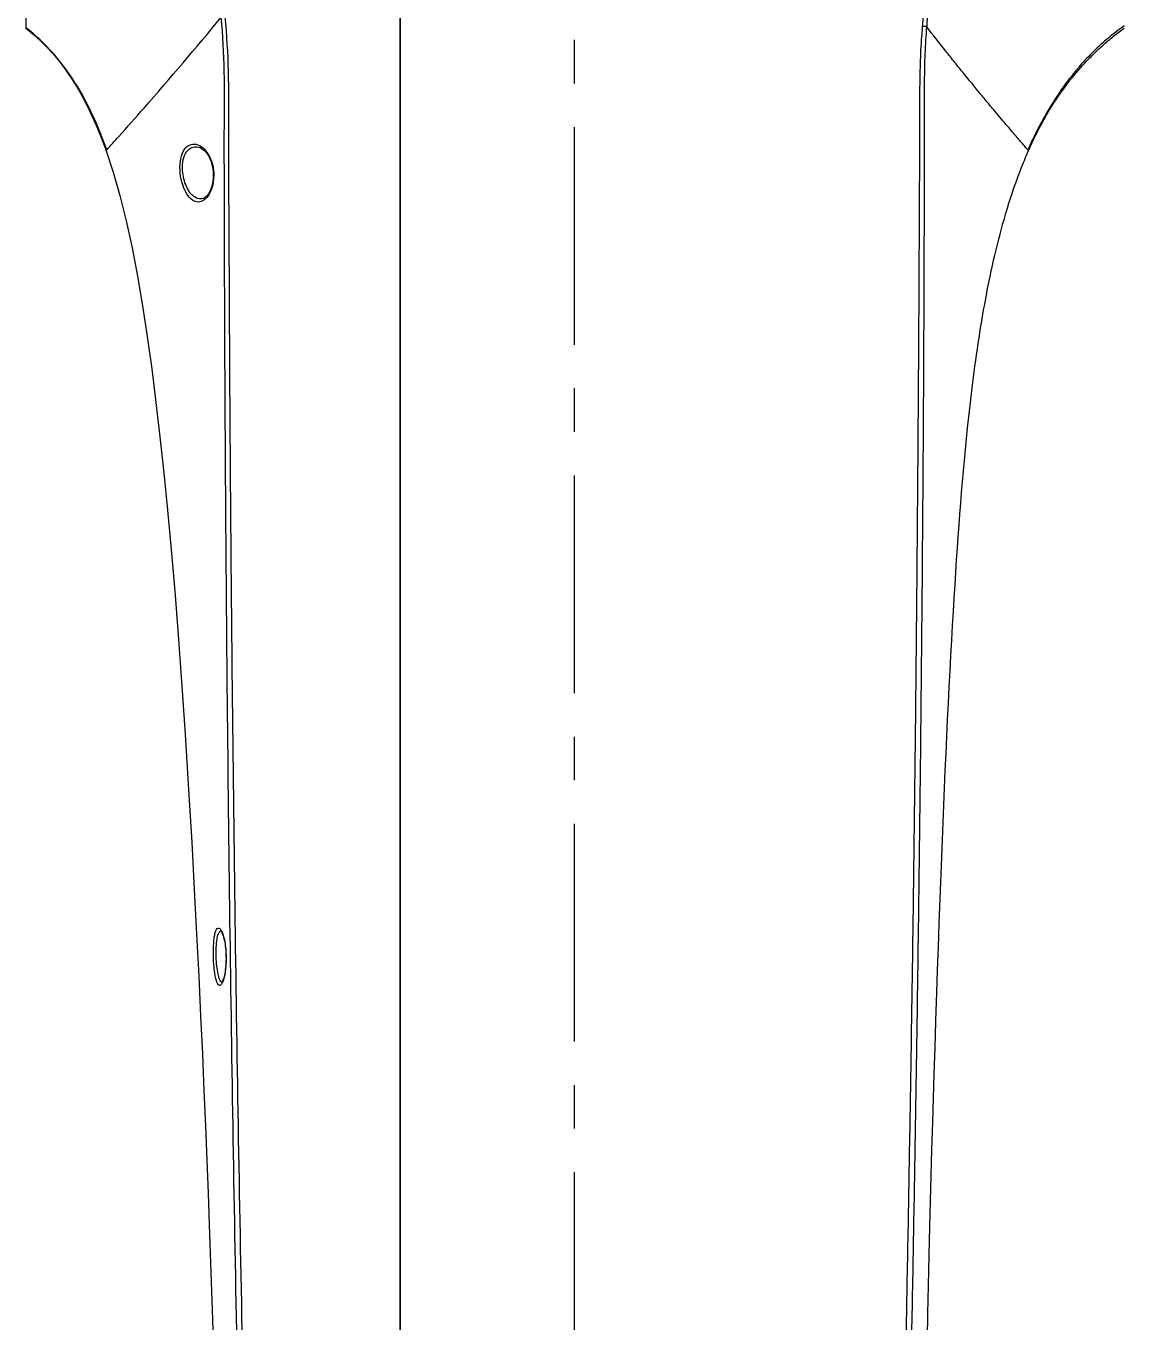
# Model space of a CAD drawing. Header units: millimetres. Extents: x 5828 to 6704, y 123 to 421.
# Drawn here: x 6336.15 to 6345.61, y 249.92 to 261.09 of the extents above; entities that cross this region are included whole.
import ezdxf

# ---------------------------------------------------------------- set-up
doc = ezdxf.new("R2010")
doc.units = ezdxf.units.MM
doc.linetypes.add('CENTER', pattern=[0.6, 0.375, -0.075, 0.075, -0.075])
doc.layers.add('中心线', color=7, linetype='Continuous')
doc.layers.add('外形图', color=7, linetype='Continuous')

msp = doc.modelspace()

# ---------------------------------------------------------------- linework, layer by layer
at = {"layer": '中心线', "linetype": 'CENTER', "ltscale": 5}
msp.add_line((6340.876, 281.2143), (6340.876, 224.7506), dxfattribs=at)
at = {"layer": '外形图', "linetype": 'ByBlock'}
for p, q in [((6336.1535, 276.4926), (6336.1535, 261.0654)), ((6339.376, 241.5369), (6339.376, 267.3177)), ((6339.376, 264.4446), (6339.376, 241.1693)), ((6345.4751, 260.9582), (6345.4876, 260.9688)), ((6345.4876, 260.9688), (6345.4998, 260.9791)), ((6345.4998, 260.9791), (6345.5118, 260.989)), ((6345.5118, 260.989), (6345.5236, 260.9987)), ((6345.5236, 260.9987), (6345.5352, 261.0081)), ((6345.5352, 261.0081), (6345.5467, 261.0173)), ((6345.5467, 261.0173), (6345.558, 261.0263)), ((6345.558, 261.0263), (6345.5691, 261.035)), ((6345.5691, 261.035), (6345.5801, 261.0435)), ((6345.5801, 261.0435), (6345.591, 261.0519)), ((6345.591, 261.0519), (6345.6018, 261.0601)), ((6345.6018, 261.0601), (6345.6108, 261.0669)), ((6345.35, 260.8436), (6345.3652, 260.8585)), ((6345.3652, 260.8585), (6345.3801, 260.8727)), ((6345.3801, 260.8727), (6345.3946, 260.8863)), ((6345.3946, 260.8863), (6345.4088, 260.8995)), ((6345.4088, 260.8995), (6345.4227, 260.9121)), ((6345.4227, 260.9121), (6345.4362, 260.9242)), ((6345.4362, 260.9242), (6345.4495, 260.936)), ((6345.4495, 260.936), (6345.4624, 260.9473)), ((6345.4624, 260.9473), (6345.4751, 260.9582)), ((6344.8651, 260.1734), (6344.8751, 260.193)), ((6344.8751, 260.193), (6344.8856, 260.2129)), ((6344.8856, 260.2129), (6344.8964, 260.2333)), ((6344.8964, 260.2333), (6344.9077, 260.2542)), ((6344.9077, 260.2542), (6344.9194, 260.2754)), ((6344.8128, 260.0655), (6344.8207, 260.0824)), ((6344.8207, 260.0824), (6344.8288, 260.0997)), ((6344.8288, 260.0997), (6344.8374, 260.1174)), ((6344.8374, 260.1174), (6344.8462, 260.1357)), ((6344.8462, 260.1357), (6344.8555, 260.1543)), ((6344.8555, 260.1543), (6344.8651, 260.1734)), ((6344.7805, 259.9934), (6344.7912, 260.0177)), ((6344.7912, 260.0177), (6344.7981, 260.0332)), ((6344.7981, 260.0332), (6344.8053, 260.0492)), ((6344.8053, 260.0492), (6344.8128, 260.0655)), ((6344.7124, 259.826), (6344.7255, 259.8598)), ((6344.6733, 259.7193), (6344.6864, 259.756)), ((6344.6864, 259.756), (6344.6994, 259.7915)), ((6344.6994, 259.7915), (6344.7124, 259.826)), ((6344.6332, 259.6008), (6344.6466, 259.6416)), ((6344.6466, 259.6416), (6344.66, 259.6811)), ((6344.66, 259.6811), (6344.6733, 259.7193)), ((6344.6065, 259.5159), (6344.6198, 259.5589)), ((6344.6198, 259.5589), (6344.6332, 259.6008)), ((6344.5676, 259.3831), (6344.5803, 259.4278)), ((6344.5803, 259.4278), (6344.5933, 259.4722)), ((6344.5933, 259.4722), (6344.6065, 259.5159)), ((6344.5431, 259.2929), (6344.5552, 259.3381)), ((6344.5552, 259.3381), (6344.5676, 259.3831)), ((6344.5088, 259.1571), (6344.5199, 259.2023)), ((6344.5199, 259.2023), (6344.5313, 259.2476)), ((6344.5313, 259.2476), (6344.5431, 259.2929)), ((6344.4875, 259.0665), (6344.498, 259.1119)), ((6344.498, 259.1119), (6344.5088, 259.1571)), ((6344.4568, 258.9264), (6344.467, 258.9742)), ((6344.467, 258.9742), (6344.4771, 259.0208)), ((6344.4771, 259.0208), (6344.4875, 259.0665)), ((6344.436, 258.824), (6344.4465, 258.8767)), ((6344.4465, 258.8767), (6344.4568, 258.9264)), ((6344.4137, 258.7064), (6344.4251, 258.7676)), ((6344.4251, 258.7676), (6344.436, 258.824)), ((6344.2449, 257.4353), (6344.254, 257.5289)), ((6344.2361, 257.3426), (6344.2449, 257.4353)), ((6344.2278, 257.2506), (6344.2361, 257.3426)), ((6344.2198, 257.1588), (6344.2278, 257.2506)), ((6344.2046, 256.9742), (6344.2121, 257.0668)), ((6344.2121, 257.0668), (6344.2198, 257.1588)), ((6344.1972, 256.8805), (6344.2046, 256.9742)), ((6344.19, 256.7854), (6344.1972, 256.8805)), ((6344.1829, 256.6884), (6344.19, 256.7854)), ((6344.1759, 256.589), (6344.1829, 256.6884)), ((6344.1689, 256.4869), (6344.1759, 256.589)), ((6344.162, 256.3816), (6344.1689, 256.4869)), ((6344.155, 256.2727), (6344.162, 256.3816)), ((6344.148, 256.1597), (6344.155, 256.2727)), ((6344.1409, 256.0424), (6344.148, 256.1597)), ((6344.1338, 255.9205), (6344.1409, 256.0424)), ((6344.1267, 255.7941), (6344.1338, 255.9205)), ((6344.1196, 255.6638), (6344.1267, 255.7941)), ((6344.1125, 255.5301), (6344.1196, 255.6638)), ((6344.1055, 255.393), (6344.1125, 255.5301)), ((6344.0985, 255.253), (6344.1055, 255.393)), ((6344.0916, 255.1105), (6344.0985, 255.253)), ((6344.0848, 254.9659), (6344.0916, 255.1105)), ((6344.0781, 254.8197), (6344.0848, 254.9659)), ((6344.0715, 254.672), (6344.0781, 254.8197)), ((6344.065, 254.5234), (6344.0715, 254.672)), ((6344.0587, 254.3743), (6344.065, 254.5234)), ((6344.0525, 254.2252), (6344.0587, 254.3743)), ((6344.0435, 254.0027), (6344.0525, 254.2252)), ((6344.0349, 253.783), (6344.0435, 254.0027)), ((6344.0268, 253.5675), (6344.0349, 253.783)), ((6344.019, 253.3572), (6344.0268, 253.5675)), ((6344.0117, 253.1522), (6344.019, 253.3572)), ((6344.0047, 252.9536), (6344.0117, 253.1522)), ((6343.9982, 252.7624), (6344.0047, 252.9536)), ((6343.9901, 252.5184), (6343.9982, 252.7624)), ((6343.9827, 252.286), (6343.9901, 252.5184)), ((6343.9758, 252.0638), (6343.9827, 252.286)), ((6343.9694, 251.8505), (6343.9758, 252.0638)), ((6343.9634, 251.6462), (6343.9694, 251.8505)), ((6343.9566, 251.407), (6343.9634, 251.6462)), ((6343.9506, 251.1879), (6343.9566, 251.407)), ((6343.9391, 250.7438), (6343.9506, 251.1879)), ((6343.9331, 250.5005), (6343.9391, 250.7438)), ((6343.927, 250.239), (6343.9331, 250.5005)), ((6343.9216, 249.9961), (6343.927, 250.239)), ((6343.917, 249.7773), (6343.9216, 249.9961))]:
    msp.add_line(p, q, dxfattribs=at)
for points in [[(6336.1535, 261.0654), (6336.163, 261.058), (6336.2195, 261.0113), (6336.2757, 260.9604), (6336.3317, 260.9048), (6336.3874, 260.8441), (6336.4427, 260.7775), (6336.4976, 260.7045), (6336.5521, 260.6245), (6336.6056, 260.5375), (6336.6577, 260.4436), (6336.708, 260.3432), (6336.7561, 260.2369), (6336.802, 260.1251), (6336.8446, 260.0108)], [(6344.9194, 260.2754), (6344.9316, 260.297), (6344.9379, 260.3079), (6344.9442, 260.319), (6344.9507, 260.3301), (6344.9574, 260.3413), (6344.9641, 260.3526), (6344.971, 260.364), (6344.978, 260.3755), (6344.9851, 260.387), (6344.9924, 260.3986), (6344.9997, 260.4103), (6345.0072, 260.422), (6345.0149, 260.4338), (6345.0226, 260.4456), (6345.0305, 260.4574), (6345.0385, 260.4693), (6345.0465, 260.4812), (6345.0548, 260.4931), (6345.0631, 260.5051), (6345.0715, 260.517), (6345.08, 260.5289), (6345.0886, 260.5408), (6345.0973, 260.5527), (6345.1061, 260.5646), (6345.115, 260.5764), (6345.1239, 260.5881), (6345.1329, 260.5998), (6345.1419, 260.6113), (6345.151, 260.6228), (6345.1601, 260.6342), (6345.1692, 260.6455), (6345.1783, 260.6566), (6345.1875, 260.6676), (6345.1966, 260.6785), (6345.2057, 260.6892), (6345.2148, 260.6997), (6345.2238, 260.7101), (6345.2328, 260.7203), (6345.2417, 260.7303), (6345.2506, 260.7401), (6345.2593, 260.7498), (6345.268, 260.7592), (6345.2766, 260.7685), (6345.2852, 260.7776), (6345.2936, 260.7865), (6345.3019, 260.7952), (6345.3102, 260.8037), (6345.3184, 260.812), (6345.3264, 260.8202), (6345.3344, 260.8282), (6345.3422, 260.836), (6345.35, 260.8436)], [(6336.8443, 260.0107), (6336.905, 259.827), (6336.9631, 259.6234), (6337.0171, 259.4057), (6337.0671, 259.1748), (6337.1137, 258.9311), (6337.1572, 258.6758), (6337.198, 258.4092), (6337.2366, 258.1316), (6337.2731, 257.8434), (6337.3077, 257.546), (6337.3409, 257.2373), (6337.3731, 256.9146), (6337.4043, 256.5752), (6337.4347, 256.2173), (6337.4644, 255.8415), (6337.4939, 255.4387), (6337.5245, 254.9873), (6337.5548, 254.5053), (6337.5812, 254.0551), (6337.6037, 253.647), (6337.6237, 253.2639), (6337.6419, 252.9006), (6337.6583, 252.5566), (6337.6733, 252.2293), (6337.687, 251.915), (6337.6998, 251.6106), (6337.7116, 251.3159), (6337.7224, 251.0331), (6337.7323, 250.7646), (6337.7412, 250.5122), (6337.7493, 250.2702), (6337.7572, 250.0256), (6337.765, 249.7687)], [(6337.6223, 260.0447), (6337.6277, 260.0444), (6337.6398, 260.0422), (6337.6518, 260.0381), (6337.6637, 260.0322), (6337.6754, 260.0245), (6337.6867, 260.0152), (6337.6975, 260.0045), (6337.7077, 259.9924), (6337.7173, 259.9792), (6337.7261, 259.965), (6337.7341, 259.95), (6337.7413, 259.9343), (6337.7475, 259.918), (6337.7529, 259.9014), (6337.7575, 259.8844), (6337.7612, 259.8672), (6337.764, 259.8498), (6337.766, 259.8325), (6337.767, 259.818)], [(6344.7255, 259.8598), (6344.7387, 259.8931), (6344.7454, 259.9097), (6344.7522, 259.9263), (6344.7591, 259.943), (6344.7661, 259.9597), (6344.7732, 259.9765), (6344.7805, 259.9934)], [(6337.767, 259.818), (6337.7674, 259.8042), (6337.7673, 259.7871), (6337.7663, 259.7701), (6337.7646, 259.7532), (6337.762, 259.7366), (6337.7586, 259.7203), (6337.7545, 259.7044), (6337.7496, 259.6891), (6337.7439, 259.6745), (6337.7376, 259.6607), (6337.7306, 259.6478), (6337.723, 259.6361), (6337.7149, 259.6257), (6337.7064, 259.6166), (6337.6975, 259.6089), (6337.6884, 259.6028), (6337.679, 259.5983), (6337.6694, 259.5955), (6337.6606, 259.5946)], [(6344.254, 257.5289), (6344.2637, 257.6236), (6344.2687, 257.6714), (6344.2739, 257.7195), (6344.2793, 257.7679), (6344.2848, 257.8167), (6344.2905, 257.8662), (6344.2964, 257.9158), (6344.3023, 257.9648), (6344.3083, 258.013), (6344.3144, 258.0608), (6344.3205, 258.1082), (6344.3269, 258.1557), (6344.3334, 258.2035), (6344.3403, 258.2522), (6344.3474, 258.3017), (6344.3547, 258.3507), (6344.3618, 258.3978), (6344.3688, 258.4426), (6344.3756, 258.4851), (6344.3822, 258.5259), (6344.3888, 258.5651), (6344.3953, 258.6029), (6344.4016, 258.6392), (6344.4077, 258.6736), (6344.4137, 258.7064)], [(6337.8309, 253.2921), (6337.8309, 253.2921), (6337.8314, 253.2917), (6337.8328, 253.2902), (6337.835, 253.2875), (6337.8377, 253.2833), (6337.8408, 253.2776), (6337.8443, 253.2703), (6337.8479, 253.2612), (6337.8517, 253.2506), (6337.8554, 253.2384), (6337.8589, 253.2248), (6337.8623, 253.21), (6337.8654, 253.1941), (6337.8682, 253.1774), (6337.8706, 253.1598), (6337.8726, 253.1417), (6337.8743, 253.1231), (6337.8755, 253.1042), (6337.8763, 253.0851), (6337.8766, 253.069)], [(6337.8766, 253.069), (6337.8767, 253.0529), (6337.8763, 253.0335), (6337.8756, 253.0142), (6337.8744, 252.9953), (6337.8728, 252.9768), (6337.8708, 252.9589), (6337.8685, 252.9417), (6337.8658, 252.9255), (6337.8629, 252.9106), (6337.8598, 252.8973), (6337.8567, 252.8856), (6337.8536, 252.8754), (6337.8506, 252.8669), (6337.8477, 252.8599), (6337.845, 252.8544), (6337.8427, 252.8503), (6337.8409, 252.8477), (6337.8397, 252.8463), (6337.8396, 252.8462)]]:
    msp.add_lwpolyline(points, dxfattribs=at)
for centre, radius, start, end in [((6337.8355, 253.2758), 0.0152, 106.29275, 110.74065), ((6337.8353, 253.2765), 0.0145, 100.9287, 106.2931), ((6337.846, 252.862), 0.0142, 249.55838, 250.19442), ((6337.8459, 252.8618), 0.014, 250.19218, 251.67202), ((6337.7355, 252.8987), 0.1212, 333.19447, 335.17339)]:
    msp.add_arc(centre, radius, start, end, dxfattribs=at)
for points, knots in [([(6345.611, 264.6269), (6345.5964, 264.6117), (6345.5667, 264.5819), (6345.5215, 264.5378), (6345.4761, 264.494), (6345.4157, 264.4354), (6345.3408, 264.3615), (6345.2527, 264.2709), (6345.1669, 264.1783), (6345.0557, 264.0519), (6344.9232, 263.8882), (6344.7753, 263.6832), (6344.6388, 263.4704), (6344.5137, 263.2506), (6344.3999, 263.0248), (6344.2969, 262.7937), (6344.2044, 262.5583), (6344.1222, 262.3191), (6344.0504, 262.0765), (6343.9993, 261.872), (6343.9638, 261.7072), (6343.94, 261.5831), (6343.9224, 261.4792), (6343.9098, 261.3959), (6343.901, 261.3333), (6343.893, 261.2706), (6343.8869, 261.2183), (6343.8824, 261.1764), (6343.8791, 261.145), (6343.8762, 261.1135), (6343.8741, 261.0926), (6343.8733, 261.0821)], [0, 0, 0, 0, 0.0156106, 0.0312216, 0.0468323, 0.0624433, 0.0936657, 0.1248892, 0.1561142, 0.1873414, 0.2497983, 0.3122701, 0.37476, 0.4372676, 0.4997895, 0.5623208, 0.6248566, 0.6873929, 0.7499262, 0.8124539, 0.843717, 0.8749781, 0.9062369, 0.9218656, 0.9374938, 0.9531213, 0.9687482, 0.9765614, 0.9843744, 0.9921873, 1, 1, 1, 1]), ([(6345.611, 264.6251), (6345.5965, 264.6099), (6345.567, 264.5801), (6345.522, 264.536), (6345.4769, 264.492), (6345.4169, 264.4333), (6345.3425, 264.3592), (6345.2551, 264.2685), (6345.17, 264.1757), (6345.0597, 264.0489), (6344.9284, 263.8849), (6344.7821, 263.6796), (6344.6474, 263.4664), (6344.5243, 263.2461), (6344.4126, 263.0199), (6344.3121, 262.7884), (6344.2224, 262.5526), (6344.1433, 262.3129), (6344.0862, 262.1105), (6344.0459, 261.9473), (6344.0183, 261.8243), (6343.9934, 261.7006), (6343.9749, 261.5972), (6343.9614, 261.5143), (6343.9519, 261.452), (6343.9446, 261.4), (6343.9391, 261.3583), (6343.9351, 261.327), (6343.9313, 261.2958), (6343.9277, 261.2645), (6343.9242, 261.2331), (6343.9215, 261.207), (6343.9193, 261.1861), (6343.9178, 261.1705), (6343.9164, 261.1548), (6343.9149, 261.1391), (6343.9133, 261.126), (6343.9125, 261.1156), (6343.9122, 261.1077), (6343.9123, 261.0999), (6343.9125, 261.0895), (6343.9125, 261.0817), (6343.9121, 261.0765)], [0, 0, 0, 0, 0.0156126, 0.0312255, 0.0468382, 0.0624512, 0.0936777, 0.1249054, 0.1561348, 0.1873665, 0.2498331, 0.3123151, 0.3748158, 0.4373346, 0.4998675, 0.5624088, 0.6249528, 0.6874943, 0.7500283, 0.7812931, 0.8125548, 0.8438132, 0.8750683, 0.8906949, 0.9063207, 0.9219458, 0.9297581, 0.9375703, 0.9453824, 0.9531943, 0.9610061, 0.9688179, 0.9727245, 0.9766293, 0.9805323, 0.9844427, 0.9883586, 0.9903083, 0.9922491, 0.9941847, 0.9961195, 1, 1, 1, 1]), ([(6336.8502, 260.0167), (6336.8844, 260.0553), (6336.9922, 260.1749), (6337.3249, 260.5527), (6337.6189, 260.8959), (6337.8356, 261.1611)], [0, 0, 0, 0, 0.1025498, 0.3196772, 1, 1, 1, 1]), ([(6338.0546, 246.1034), (6338.0386, 246.7255), (6338.0085, 247.9733), (6337.9686, 249.8488), (6337.9343, 251.7313), (6337.9068, 253.6173), (6337.8892, 255.1901), (6337.8783, 256.4482), (6337.8717, 257.3912), (6337.8667, 258.3339), (6337.8641, 259.1193), (6337.8626, 259.7476), (6337.8614, 260.219), (6337.866, 260.6904), (6337.8506, 261.0047), (6337.8356, 261.1611)], [0, 0, 0, 0, 0.1239664, 0.2486249, 0.3737044, 0.4990117, 0.6243714, 0.687021, 0.7496372, 0.8122253, 0.8748026, 0.9060944, 0.9373923, 0.9686946, 1, 1, 1, 1]), ([(6338.1018, 246.1119), (6338.0859, 246.7337), (6338.0557, 247.9809), (6338.0155, 249.8556), (6337.9805, 251.7372), (6337.9521, 253.6225), (6337.9336, 255.1947), (6337.9217, 256.4524), (6337.9144, 257.3951), (6337.9082, 258.3375), (6337.9043, 259.2798), (6337.8992, 260.0651), (6337.9026, 260.6936), (6337.8851, 261.0077), (6337.8692, 261.1641)], [0, 0, 0, 0, 0.1239544, 0.2485975, 0.3736633, 0.4989643, 0.6243243, 0.6869769, 0.7495976, 0.8121923, 0.8747782, 0.9373773, 0.9686865, 1, 1, 1, 1]), ([(6343.8733, 261.0821), (6343.8699, 261.0431), (6343.8638, 260.9651), (6343.8552, 260.8089), (6343.8514, 260.6525), (6343.8499, 260.4961), (6343.8494, 260.3397), (6343.8493, 260.1443), (6343.8486, 259.9097), (6343.8474, 259.6752), (6343.8461, 259.4407), (6343.845, 259.2063), (6343.8439, 258.9718), (6343.8424, 258.6592), (6343.8401, 258.2684), (6343.837, 257.7994), (6343.8337, 257.3304), (6343.83, 256.8612), (6343.8247, 256.2354), (6343.8173, 255.453), (6343.8069, 254.5139), (6343.7951, 253.5748), (6343.7816, 252.6359), (6343.7667, 251.6976), (6343.7531, 250.9163), (6343.7415, 250.2917), (6343.7325, 249.8238), (6343.7232, 249.3563), (6343.7135, 248.8893), (6343.7052, 248.5004), (6343.6984, 248.1895), (6343.6914, 247.8791), (6343.6825, 247.4915), (6343.6734, 247.1042), (6343.6658, 246.7947), (6343.66, 246.5629), (6343.6543, 246.3313), (6343.6504, 246.177), (6343.6484, 246.0999)], [0, 0, 0, 0, 0.0078306, 0.0156605, 0.0313181, 0.0391462, 0.0469738, 0.0626275, 0.0782795, 0.09393, 0.1095791, 0.1252271, 0.1408744, 0.1565213, 0.1878156, 0.2191129, 0.2504154, 0.2817249, 0.3130424, 0.3757006, 0.4383816, 0.5010675, 0.5637363, 0.6263665, 0.6889381, 0.7201953, 0.7514291, 0.7826354, 0.8138103, 0.8449516, 0.8605091, 0.8760573, 0.9071203, 0.9381311, 0.9536181, 0.9690949, 0.9845549, 1, 1, 1, 1]), ([(6343.9097, 261.0795), (6343.9065, 261.0405), (6343.9009, 260.9625), (6343.8933, 260.8062), (6343.8903, 260.6498), (6343.8895, 260.4934), (6343.8895, 260.376), (6343.8897, 260.2587), (6343.89, 260.1023), (6343.8898, 259.9068), (6343.8891, 259.6723), (6343.8883, 259.4377), (6343.8877, 259.2032), (6343.887, 258.9687), (6343.8859, 258.656), (6343.8841, 258.2651), (6343.8816, 257.796), (6343.8787, 257.3268), (6343.8754, 256.8575), (6343.8717, 256.3881), (6343.8677, 255.9185), (6343.8618, 255.2922), (6343.8535, 254.5093), (6343.842, 253.5697), (6343.8288, 252.6304), (6343.8142, 251.6917), (6343.8007, 250.9099), (6343.7893, 250.2851), (6343.7804, 249.8169), (6343.7711, 249.3492), (6343.7615, 248.8819), (6343.7532, 248.4928), (6343.7464, 248.1819), (6343.7394, 247.8713), (6343.7306, 247.4835), (6343.7215, 247.096), (6343.7139, 246.7864), (6343.7081, 246.5544), (6343.7025, 246.3227), (6343.6986, 246.1683), (6343.6966, 246.0912)], [0, 0, 0, 0, 0.0078286, 0.0156561, 0.0313092, 0.0391354, 0.0469612, 0.0547868, 0.0626121, 0.0782614, 0.0939092, 0.1095555, 0.1252009, 0.1408456, 0.1564902, 0.1877802, 0.2190738, 0.2503734, 0.2816807, 0.3129967, 0.3443212, 0.3756536, 0.4383352, 0.5010234, 0.5636962, 0.6263317, 0.6889093, 0.7201696, 0.7514066, 0.782616, 0.813794, 0.8449382, 0.8604972, 0.8760468, 0.9071125, 0.9381259, 0.9536142, 0.9690922, 0.9845536, 1, 1, 1, 1]), ([(6343.9097, 261.0795), (6343.9043, 261.0798), (6343.8921, 261.0805), (6343.88, 261.0815), (6343.8733, 261.0821)], [0, 0, 0, 0, 0.4482034, 1, 1, 1, 1]), ([(6344.7823, 260.0167), (6344.7715, 260.0292), (6344.741, 260.0647), (6344.6973, 260.1156), (6344.6494, 260.1716), (6344.6043, 260.2247), (6344.5536, 260.2848), (6344.4975, 260.3515), (6344.4366, 260.4243), (6344.3467, 260.5325), (6344.2521, 260.648), (6344.1532, 260.7705), (6344.0457, 260.905), (6343.9644, 261.0087), (6343.9097, 261.0795)], [0, 0, 0, 0, 0.0359845, 0.1023245, 0.1461484, 0.1968785, 0.2542092, 0.3177125, 0.3869298, 0.4613639, 0.6244422, 0.712592, 0.8047825, 1, 1, 1, 1]), ([(6345.611, 261.085), (6345.5645, 261.0519), (6345.4741, 260.9822), (6345.3471, 260.8673), (6345.2296, 260.7426), (6345.1219, 260.6095), (6345.0239, 260.4691), (6344.9348, 260.3229), (6344.854, 260.1721), (6344.8054, 260.0688), (6344.7823, 260.0167)], [0, 0, 0, 0, 0.1250004, 0.250046, 0.3750588, 0.5000512, 0.6250283, 0.7500365, 0.8750351, 1, 1, 1, 1]), ([(6336.8502, 260.0167), (6336.7789, 260.2169), (6336.6482, 260.5119), (6336.3945, 260.8563), (6336.2379, 261.0036), (6336.1536, 261.0694)], [0, 0, 0, 0, 0.4988103, 0.7489423, 1, 1, 1, 1]), ([(6336.8443, 260.0106), (6336.845, 260.0109), (6336.8467, 260.0135), (6336.8488, 260.0152), (6336.8502, 260.0167)], [0, 0, 0, 0, 0.2670765, 1, 1, 1, 1]), ([(6337.4828, 259.817), (6337.4791, 259.8512), (6337.4786, 259.915), (6337.4998, 259.9987), (6337.5436, 260.0564), (6337.6292, 260.0807), (6337.7123, 260.013), (6337.757, 259.9172), (6337.7692, 259.8527), (6337.7709, 259.8182)], [0, 0, 0, 0, 0.1635854, 0.3006375, 0.4046874, 0.4918412, 0.6940951, 0.8360623, 1, 1, 1, 1]), ([(6337.5044, 259.8193), (6337.5007, 259.8501), (6337.5001, 259.9079), (6337.5214, 259.984), (6337.5654, 260.0347), (6337.6046, 260.045), (6337.6223, 260.0447)], [0, 0, 0, 0, 0.3259721, 0.6002024, 0.8137733, 1, 1, 1, 1]), ([(6337.7709, 259.8182), (6337.7726, 259.7842), (6337.7677, 259.7203), (6337.7383, 259.6389), (6337.6946, 259.5832), (6337.6367, 259.5611), (6337.5789, 259.5844), (6337.5341, 259.6401), (6337.4994, 259.72), (6337.4864, 259.7829), (6337.4828, 259.817)], [0, 0, 0, 0, 0.1645962, 0.3046472, 0.4124669, 0.4971337, 0.5826537, 0.6927047, 0.834805, 1, 1, 1, 1]), ([(6337.6606, 259.5946), (6337.6431, 259.5943), (6337.6095, 259.6053), (6337.571, 259.6413), (6337.5275, 259.7096), (6337.5099, 259.7738), (6337.5044, 259.8193)], [0, 0, 0, 0, 0.1786265, 0.3389159, 0.5317007, 1, 1, 1, 1]), ([(6337.7682, 253.0686), (6337.7671, 253.1088), (6337.7677, 253.166), (6337.7746, 253.2359), (6337.7826, 253.275), (6337.7915, 253.3011), (6337.8067, 253.3183), (6337.8269, 253.3106), (6337.8332, 253.299), (6337.837, 253.292)], [0, 0, 0, 0, 0.409092, 0.580615, 0.7162841, 0.8110323, 0.8686734, 0.9189749, 1, 1, 1, 1]), ([(6337.7924, 253.0693), (6337.7916, 253.0962), (6337.7916, 253.1463), (6337.7975, 253.2138), (6337.8071, 253.2607), (6337.8213, 253.2867), (6337.8301, 253.29)], [0, 0, 0, 0, 0.3527353, 0.6575439, 0.8771127, 1, 1, 1, 1]), ([(6337.837, 253.292), (6337.8435, 253.2802), (6337.8547, 253.2504), (6337.872, 253.1764), (6337.877, 253.1136), (6337.8775, 253.069)], [0, 0, 0, 0, 0.177732, 0.4140894, 1, 1, 1, 1]), ([(6337.8437, 252.844), (6337.8404, 252.8375), (6337.8353, 252.8286), (6337.8248, 252.8221), (6337.8138, 252.8227), (6337.8021, 252.8379), (6337.7867, 252.8795), (6337.7741, 252.9593), (6337.7693, 253.0288), (6337.7682, 253.0686)], [0, 0, 0, 0, 0.0756804, 0.101068, 0.1232623, 0.1817299, 0.279117, 0.5898591, 1, 1, 1, 1]), ([(6337.841, 252.8487), (6337.8322, 252.8519), (6337.8181, 252.878), (6337.8061, 252.9244), (6337.7964, 252.992), (6337.7933, 253.0422), (6337.7924, 253.0693)], [0, 0, 0, 0, 0.1215534, 0.3418862, 0.6470534, 1, 1, 1, 1]), ([(6337.8775, 253.069), (6337.878, 253.0252), (6337.8732, 252.9507), (6337.8586, 252.876), (6337.8455, 252.8478)], [0, 0, 0, 0, 0.5850662, 1, 1, 1, 1])]:
    msp.add_open_spline(points, degree=3, knots=knots, dxfattribs=at)

doc.saveas('drawing.dxf')
